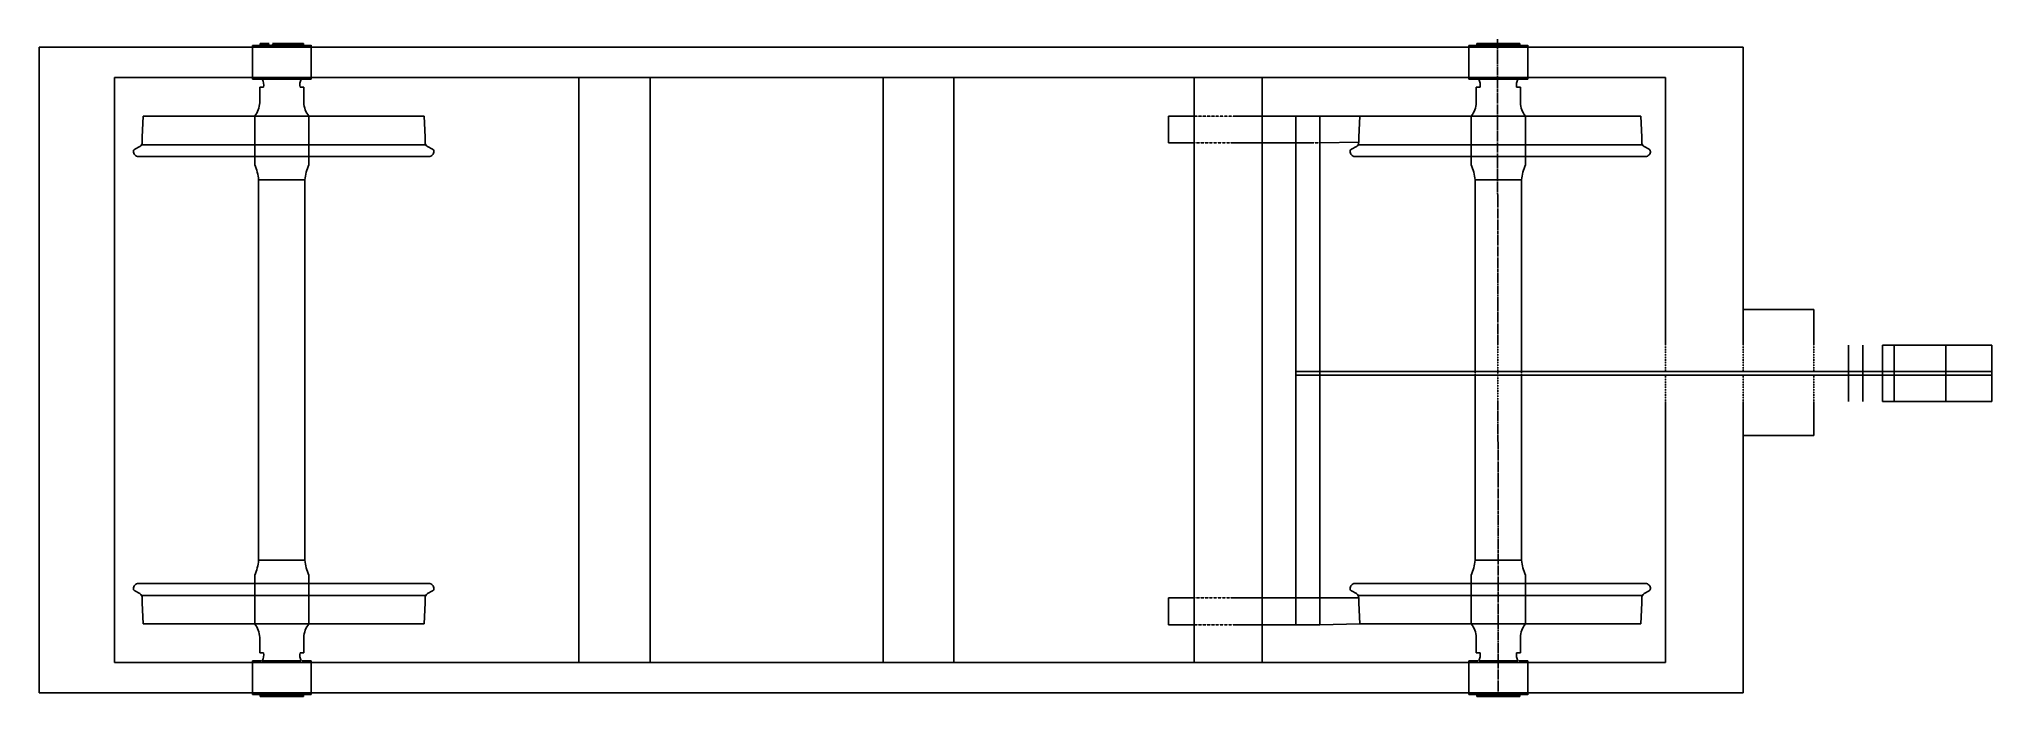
# Model space of a CAD drawing. Header units: inches. Extents: x -99 to 6322, y 8 to 2172.
import ezdxf

# ---------------------------------------------------------------- set-up
doc = ezdxf.new("R2010")
doc.units = ezdxf.units.IN
doc.header["$MEASUREMENT"] = 0
for name, pattern in [('AM_ISO08W050', [18, 12, -1.5, 3, -1.5]), ('HIDDEN', [0.375, 0.25, -0.125]), ('HIDDEN2', [0.1875, 0.125, -0.0625])]:
    doc.linetypes.add(name, pattern=pattern)

msp = doc.modelspace()

# ---------------------------------------------------------------- linework, layer by layer
for p, q in [((-99.3, 2144.9), (48.6, 2144.9)), ((-99.3, 21.9), (-99.3, 2144.9)), ((48.6, 2144.9), (795.3, 2144.9)), ((628.7, 2150.4), (602.3, 2150.4)), ((602.3, 2139.4), (602.3, 2150.4)), ((628.7, 2150.4), (602.3, 2150.4)), ((602.3, 2139.4), (602.3, 2150.4)), ((602.3, 2051.4), (602.3, 2139.4)), ((627.7, 2151.4), (627.7, 2156.4)), ((627.7, 2156.4), (657.5, 2156.4)), ((627.7, 2151.4), (627.7, 2156.4)), ((627.7, 2156.4), (657.5, 2156.4)), ((627.7, 2151.4), (634.4, 2151.4)), ((627.7, 2151.4), (634.4, 2151.4)), ((634.4, 2150.4), (628.7, 2150.4)), ((763.1, 2150.4), (628.7, 2150.4)), ((634.4, 2151.4), (659.3, 2151.4)), ((634.4, 2151.4), (659.3, 2151.4)), ((634.4, 2150.4), (634.4, 2151.4)), ((634.5, 2151.4), (659.3, 2151.4)), ((634.5, 2151.4), (659.3, 2151.4)), ((634.5, 2151.4), (659.3, 2151.4)), ((634.5, 2151.4), (659.3, 2151.4)), ((659.3, 2151.4), (660.1, 2151.4)), ((659.3, 2151.4), (660.1, 2151.4)), ((666.4, 2152.4), (667.2, 2152.4)), ((666.4, 2152.4), (667.2, 2152.4)), ((666.4, 2151.4), (667.2, 2151.4)), ((666.4, 2151.4), (667.2, 2151.4)), ((667.2, 2151.4), (763, 2151.4)), ((667.2, 2151.4), (763, 2151.4)), ((667.2, 2151.4), (769.7, 2151.4)), ((667.2, 2151.4), (763, 2151.4)), ((667.2, 2151.4), (763, 2151.4)), ((667.2, 2151.4), (769.7, 2151.4)), ((668.3, 2157.4), (669, 2157.4)), ((669, 2156.4), (698.7, 2156.4)), ((669, 2156.4), (698.7, 2156.4)), ((698.7, 2157.4), (698.7, 2158.3)), ((698.7, 2157.4), (698.7, 2158.3)), ((698.7, 2156.4), (769.7, 2156.4)), ((698.7, 2156.4), (769.7, 2156.4)), ((698.7, 2151.4), (698.7, 2152.4)), ((698.7, 2151.4), (698.7, 2152.4)), ((768.7, 2150.4), (763.1, 2150.4)), ((768.7, 2150.4), (763.1, 2150.4)), ((768.7, 2150.4), (795.2, 2150.4)), ((768.7, 2150.4), (795.2, 2150.4)), ((769.7, 2151.4), (769.7, 2156.4)), ((769.7, 2151.4), (769.7, 2156.4)), ((774.8, 2147.1), (774.8, 2147.1)), ((774.8, 2147.1), (774.8, 2147.1)), ((795.2, 2151.4), (795.2, 2039.4)), ((795.2, 2151.4), (795.2, 2039.4)), ((795.2, 2144.9), (5348.6, 2144.9)), ((4628.7, 2150.4), (4602.3, 2150.4)), ((4602.3, 2139.4), (4602.3, 2150.4)), ((4628.7, 2150.4), (4602.3, 2150.4)), ((4602.3, 2139.4), (4602.3, 2150.4)), ((4602.3, 2051.4), (4602.3, 2139.4)), ((4627.7, 2151.4), (4627.7, 2156.4)), ((4627.7, 2156.4), (4657.5, 2156.4)), ((4627.7, 2151.4), (4627.7, 2156.4)), ((4627.7, 2156.4), (4669, 2156.4)), ((4627.7, 2151.4), (4634.4, 2151.4)), ((4627.7, 2151.4), (4634.4, 2151.4)), ((4634.4, 2150.4), (4628.7, 2150.4)), ((4763.1, 2150.4), (4628.7, 2150.4)), ((4634.4, 2151.4), (4659.3, 2151.4)), ((4634.4, 2151.4), (4659.3, 2151.4)), ((4634.4, 2150.4), (4634.4, 2151.4)), ((4634.5, 2151.4), (4659.3, 2151.4)), ((4634.5, 2151.4), (4659.3, 2151.4)), ((4634.5, 2151.4), (4659.3, 2151.4)), ((4634.5, 2151.4), (4659.3, 2151.4)), ((4659.3, 2151.4), (4660.1, 2151.4)), ((4659.3, 2151.4), (4666.4, 2151.4)), ((4666.4, 2151.4), (4667.2, 2151.4)), ((4666.4, 2151.4), (4667.2, 2151.4)), ((4667.2, 2151.4), (4763, 2151.4)), ((4667.2, 2151.4), (4763, 2151.4)), ((4667.2, 2151.4), (4769.7, 2151.4)), ((4667.2, 2151.4), (4763, 2151.4)), ((4667.2, 2151.4), (4763, 2151.4)), ((4667.2, 2151.4), (4769.7, 2151.4)), ((4669, 2156.4), (4698.7, 2156.4)), ((4669, 2156.4), (4698.7, 2156.4)), ((4698.7, 2156.4), (4769.7, 2156.4)), ((4698.7, 2156.4), (4769.7, 2156.4)), ((4757.4, 2150.4), (4757.4, 2151.4)), ((4768.7, 2150.4), (4763.1, 2150.4)), ((4768.7, 2150.4), (4763.1, 2150.4)), ((4768.7, 2150.4), (4795.2, 2150.4)), ((4768.7, 2150.4), (4795.2, 2150.4)), ((4769.7, 2151.4), (4769.7, 2156.4)), ((4769.7, 2151.4), (4769.7, 2156.4)), ((4795.2, 2151.4), (4795.2, 2039.4)), ((4795.2, 2151.4), (4795.2, 2039.4)), ((5504, 2144.9), (5348.6, 2144.9)), ((5504, 1165.2), (5504, 2144.9)), ((5504, 2144.9), (5504, 1165.2)), ((148.6, 121.6), (148.6, 2045.1)), ((698.6, 2045.1), (148.6, 2045.1)), ((602.3, 2051.4), (602.3, 2047.9)), ((602.3, 2051.4), (602.3, 2047.9)), ((602.3, 2042.6), (602.3, 2047.9)), ((602.3, 2042.6), (602.3, 2047.9)), ((602.3, 2039.4), (602.3, 2042.6)), ((602.3, 2039.4), (602.3, 2042.6)), ((602.3, 2039.4), (631.6, 2039.4)), ((602.3, 2039.4), (631.6, 2039.4)), ((626.2, 2013.4), (626.2, 1962.4)), ((626.2, 2013.4), (638.7, 2013.4)), ((626.2, 2013.4), (626.2, 1962.4)), ((626.2, 2013.4), (638.7, 2013.4)), ((631.6, 2039.4), (634.4, 2039.4)), ((631.6, 2039.4), (634.4, 2039.4)), ((631.6, 2039.4), (634.4, 2039.4)), ((631.6, 2039.4), (634.4, 2039.4)), ((634.4, 2039.4), (763, 2039.4)), ((698.6, 2045.1), (1698.6, 2045.1)), ((758.7, 2013.4), (771.2, 2013.4)), ((758.7, 2013.4), (771.2, 2013.4)), ((765.9, 2039.4), (763.1, 2039.4)), ((765.9, 2039.4), (763.1, 2039.4)), ((765.9, 2039.4), (763.1, 2039.4)), ((765.9, 2039.4), (763.1, 2039.4)), ((795.2, 2039.4), (765.9, 2039.4)), ((795.2, 2039.4), (765.9, 2039.4)), ((771.2, 2013.4), (771.2, 1962.4)), ((771.2, 2013.4), (771.2, 1962.4)), ((1675, 121.6), (1675, 2045.1)), ((1698.6, 2045.1), (2698.6, 2045.1)), ((1910.2, 121.6), (1910.2, 2045.1)), ((2676.4, 121.6), (2676.4, 2045.1)), ((2698.6, 2045.1), (3698.6, 2045.1)), ((2908.9, 1613.7), (2908.9, 2045.1)), ((3828.4, 2045.1), (3620.6, 2045.1)), ((3698.6, 2045.1), (4698.6, 2045.1)), ((3698.6, 121.6), (3698.6, 2045.1)), ((3921.9, 1736.4), (3921.9, 2045.1)), ((4602.3, 2051.4), (4602.3, 2047.9)), ((4602.3, 2051.4), (4602.3, 2047.9)), ((4602.3, 2042.6), (4602.3, 2047.9)), ((4602.3, 2042.6), (4602.3, 2047.9)), ((4602.3, 2039.4), (4602.3, 2042.6)), ((4602.3, 2039.4), (4602.3, 2042.6)), ((4602.3, 2039.4), (4631.6, 2039.4)), ((4602.3, 2039.4), (4631.6, 2039.4)), ((4626.2, 2013.4), (4626.2, 1962.4)), ((4626.2, 2013.4), (4638.7, 2013.4)), ((4626.2, 2013.4), (4626.2, 1962.4)), ((4626.2, 2013.4), (4638.7, 2013.4)), ((4631.6, 2039.4), (4634.4, 2039.4)), ((4631.6, 2039.4), (4634.4, 2039.4)), ((4631.6, 2039.4), (4634.4, 2039.4)), ((4631.6, 2039.4), (4634.4, 2039.4)), ((4634.4, 2039.4), (4763, 2039.4)), ((4698.6, 2045.1), (5248.6, 2045.1)), ((4758.7, 2013.4), (4771.2, 2013.4)), ((4758.7, 2013.4), (4771.2, 2013.4)), ((4765.9, 2039.4), (4763.1, 2039.4)), ((4765.9, 2039.4), (4763.1, 2039.4)), ((4765.9, 2039.4), (4763.1, 2039.4)), ((4765.9, 2039.4), (4763.1, 2039.4)), ((4795.2, 2039.4), (4765.9, 2039.4)), ((4795.2, 2039.4), (4765.9, 2039.4)), ((4771.2, 2013.4), (4771.2, 1962.4)), ((4771.2, 2013.4), (4771.2, 1962.4)), ((5248.6, 1165.2), (5248.6, 2045.1)), ((239.9, 1848.9), (243.4, 1918.4)), ((239.9, 1848.9), (243.4, 1918.4)), ((1166.8, 1918.4), (243.4, 1918.4)), ((1166.8, 1918.4), (243.4, 1918.4)), ((609.7, 1918.4), (609.7, 1758.4)), ((698.7, 1918.4), (609.7, 1918.4)), ((609.7, 1918.4), (609.7, 1758.4)), ((698.7, 1918.4), (609.7, 1918.4)), ((698.7, 1918.4), (787.7, 1918.4)), ((698.7, 1918.4), (787.7, 1918.4)), ((787.7, 1758.4), (787.7, 1918.4)), ((787.7, 1758.4), (787.7, 1918.4)), ((1170.2, 1848.9), (1166.8, 1918.4)), ((1170.2, 1848.9), (1166.8, 1918.4)), ((3614.1, 1830), (3614.1, 1918.4)), ((3614.1, 1918.4), (3698.6, 1918.4)), ((4085.1, 1918.4), (3828.4, 1918.4)), ((4033.1, 1918.4), (4033.1, 1920.7)), ((4033.1, 1918.4), (4033.1, 1830)), ((4085.1, 1918.4), (4111.7, 1918.4)), ((4111.7, 1918.4), (4243.4, 1918.4)), ((4111.7, 1830), (4111.7, 1918.4)), ((4239.9, 1848.9), (4243.4, 1918.4)), ((4239.9, 1848.9), (4243.4, 1918.4)), ((4243.4, 1918.4), (4239.9, 1848.9)), ((5166.8, 1918.4), (4243.4, 1918.4)), ((5166.8, 1918.4), (4243.4, 1918.4)), ((4609.7, 1918.4), (4609.7, 1758.4)), ((4698.7, 1918.4), (4609.7, 1918.4)), ((4609.7, 1918.4), (4609.7, 1758.4)), ((4698.7, 1918.4), (4609.7, 1918.4)), ((4698.7, 1918.4), (4787.7, 1918.4)), ((4698.7, 1918.4), (4787.7, 1918.4)), ((4787.7, 1758.4), (4787.7, 1918.4)), ((4787.7, 1758.4), (4787.7, 1918.4)), ((5170.2, 1848.9), (5166.8, 1918.4)), ((5170.2, 1848.9), (5166.8, 1918.4)), ((216, 1809.2), (212.9, 1807.4)), ((216, 1809.2), (212.9, 1807.4)), ((231.9, 1818.4), (216, 1809.2)), ((231.9, 1818.4), (216, 1809.2)), ((1172.4, 1824.3), (237.8, 1824.3)), ((1172.4, 1824.3), (237.8, 1824.3)), ((239.9, 1832.3), (239.9, 1848.9)), ((239.9, 1832.3), (239.9, 1848.9)), ((1170.2, 1832.3), (1170.2, 1848.9)), ((1170.2, 1832.3), (1170.2, 1848.9)), ((1178.2, 1818.4), (1194.2, 1809.2)), ((1178.2, 1818.4), (1194.2, 1809.2)), ((1194.2, 1809.2), (1197.3, 1807.4)), ((1194.2, 1809.2), (1197.3, 1807.4)), ((1198.7, 1801.5), (1198.7, 1801.4)), ((1198.7, 1801.5), (1198.7, 1801.4)), ((3698.6, 1830), (3614.1, 1830)), ((3828.4, 1830), (4085.1, 1830)), ((4033.1, 334.5), (4033.1, 1830)), ((4111.7, 1830), (4239.9, 1832.3)), ((4111.7, 334.5), (4111.7, 1830)), ((4216, 1809.2), (4212.9, 1807.4)), ((4216, 1809.2), (4212.9, 1807.4)), ((4231.9, 1818.4), (4216, 1809.2)), ((4231.9, 1818.4), (4216, 1809.2)), ((5172.4, 1824.3), (4237.8, 1824.3)), ((5172.4, 1824.3), (4237.8, 1824.3)), ((4239.9, 1832.3), (4239.9, 1848.9)), ((4239.9, 1832.3), (4239.9, 1848.9)), ((5170.2, 1832.3), (5170.2, 1848.9)), ((5170.2, 1832.3), (5170.2, 1848.9)), ((5178.2, 1818.4), (5194.2, 1809.2)), ((5178.2, 1818.4), (5194.2, 1809.2)), ((5194.2, 1809.2), (5197.3, 1807.4)), ((5194.2, 1809.2), (5197.3, 1807.4)), ((5198.7, 1801.5), (5198.7, 1801.4)), ((5198.7, 1801.5), (5198.7, 1801.4)), ((227.4, 1785.4), (1182.7, 1785.4)), ((227.4, 1785.4), (1182.7, 1785.4)), ((3921.9, 121.6), (3921.9, 1736.4)), ((4227.4, 1785.4), (5182.7, 1785.4)), ((4227.4, 1785.4), (5182.7, 1785.4)), ((622.7, 458.4), (622.7, 1708.4)), ((698.7, 1708.4), (622.7, 1708.4)), ((622.7, 458.4), (622.7, 1708.4)), ((698.7, 1708.4), (622.7, 1708.4)), ((698.7, 1708.4), (774.7, 1708.4)), ((698.7, 1708.4), (774.7, 1708.4)), ((774.7, 458.4), (774.7, 1708.4)), ((774.7, 458.4), (774.7, 1708.4)), ((4622.7, 1165.2), (4622.7, 1708.4)), ((4698.7, 1708.4), (4622.7, 1708.4)), ((4622.7, 1165.2), (4622.7, 1708.4)), ((4698.7, 1708.4), (4622.7, 1708.4)), ((4698.7, 1708.4), (4774.7, 1708.4)), ((4698.7, 1708.4), (4774.7, 1708.4)), ((4774.7, 1165.2), (4774.7, 1708.4)), ((4774.7, 1165.2), (4774.7, 1708.4)), ((2908.9, 121.6), (2908.9, 1613.7)), ((5504, 1165.2), (5504, 1282.3)), ((5504, 1282.3), (5735.7, 1282.3)), ((5735.7, 1282.3), (5735.7, 1165.2)), ((4111.7, 1083.4), (4111.7, 1165.2)), ((4622.7, 1165.2), (4622.7, 1078.5)), ((4774.7, 1165.2), (4774.7, 1078.5)), ((5850.2, 979.8), (5850.2, 1165.2)), ((5897, 979.8), (5897, 1165.2)), ((5962, 1165.2), (5962, 979.8)), ((5962, 1165.2), (6321.7, 1165.2)), ((6000.6, 979.8), (6000.6, 1165.2)), ((6170.5, 979.8), (6170.5, 1165.2)), ((6321.7, 1165.2), (6321.7, 979.8)), ((6321.7, 1078.5), (4033.1, 1078.5)), ((6321.7, 1066.5), (4033.1, 1066.5)), ((4622.7, 979.8), (4622.7, 1066.5)), ((4774.7, 979.8), (4774.7, 1066.5)), ((4622.7, 458.4), (4622.7, 979.8)), ((4622.7, 458.4), (4622.7, 979.8)), ((4774.7, 458.4), (4774.7, 979.8)), ((4774.7, 458.4), (4774.7, 979.8)), ((5248.6, 121.6), (5248.6, 979.8)), ((5504, 21.9), (5504, 979.8)), ((5504, 868.5), (5504, 979.8)), ((5735.7, 979.8), (5735.7, 868.5)), ((6321.7, 979.8), (5962, 979.8)), ((5735.7, 868.5), (5504, 868.5)), ((698.7, 458.4), (622.7, 458.4)), ((698.7, 458.4), (622.7, 458.4)), ((698.7, 458.4), (774.7, 458.4)), ((698.7, 458.4), (774.7, 458.4)), ((4698.7, 458.4), (4622.7, 458.4)), ((4698.7, 458.4), (4622.7, 458.4)), ((4698.7, 458.4), (4774.7, 458.4)), ((4698.7, 458.4), (4774.7, 458.4)), ((609.7, 248.4), (609.7, 408.4)), ((609.7, 248.4), (609.7, 408.4)), ((787.7, 408.4), (787.7, 248.4)), ((787.7, 408.4), (787.7, 248.4)), ((4609.7, 248.4), (4609.7, 408.4)), ((4609.7, 248.4), (4609.7, 408.4)), ((4787.7, 408.4), (4787.7, 248.4)), ((4787.7, 408.4), (4787.7, 248.4)), ((216, 357.5), (212.9, 359.3)), ((216, 357.5), (212.9, 359.3)), ((231.9, 348.3), (216, 357.5)), ((231.9, 348.3), (216, 357.5)), ((227.4, 381.4), (1182.7, 381.4)), ((227.4, 381.4), (1182.7, 381.4)), ((1172.4, 342.5), (237.8, 342.5)), ((1172.4, 342.5), (237.8, 342.5)), ((239.9, 334.5), (239.9, 317.9)), ((239.9, 334.5), (239.9, 317.9)), ((1170.2, 334.5), (1170.2, 317.9)), ((1170.2, 334.5), (1170.2, 317.9)), ((1178.2, 348.3), (1194.2, 357.5)), ((1178.2, 348.3), (1194.2, 357.5)), ((1194.2, 357.5), (1197.3, 359.3)), ((1194.2, 357.5), (1197.3, 359.3)), ((1198.7, 365.3), (1198.7, 365.4)), ((1198.7, 365.3), (1198.7, 365.4)), ((3614.1, 246.1), (3614.1, 334.5)), ((3614.1, 334.5), (3698.6, 334.5)), ((3828.4, 334.5), (4085.1, 334.5)), ((4033.1, 334.5), (4033.1, 246.1)), ((4085.1, 334.5), (4111.7, 334.5)), ((4111.7, 334.5), (4239.9, 334.5)), ((4111.7, 334.5), (4111.7, 246.1)), ((4216, 357.5), (4212.9, 359.3)), ((4216, 357.5), (4212.9, 359.3)), ((4231.9, 348.3), (4216, 357.5)), ((4231.9, 348.3), (4216, 357.5)), ((4227.4, 381.4), (5182.7, 381.4)), ((4227.4, 381.4), (5182.7, 381.4)), ((5172.4, 342.5), (4237.8, 342.5)), ((5172.4, 342.5), (4237.8, 342.5)), ((4239.9, 334.5), (4239.9, 317.9)), ((4239.9, 334.5), (4239.9, 317.9)), ((5170.2, 334.5), (5170.2, 317.9)), ((5170.2, 334.5), (5170.2, 317.9)), ((5178.2, 348.3), (5194.2, 357.5)), ((5178.2, 348.3), (5194.2, 357.5)), ((5194.2, 357.5), (5197.3, 359.3)), ((5194.2, 357.5), (5197.3, 359.3)), ((5198.7, 365.3), (5198.7, 365.4)), ((5198.7, 365.3), (5198.7, 365.4)), ((239.9, 317.9), (243.4, 248.4)), ((239.9, 317.9), (243.4, 248.4)), ((1170.2, 317.9), (1166.8, 248.4)), ((1170.2, 317.9), (1166.8, 248.4)), ((4239.9, 317.9), (4243.4, 248.4)), ((4239.9, 317.9), (4243.4, 248.4)), ((5170.2, 317.9), (5166.8, 248.4)), ((5170.2, 317.9), (5166.8, 248.4)), ((1166.8, 248.4), (243.4, 248.4)), ((1166.8, 248.4), (243.4, 248.4)), ((698.7, 248.4), (609.7, 248.4)), ((698.7, 248.4), (609.7, 248.4)), ((626.2, 153.4), (626.2, 204.4)), ((626.2, 153.4), (626.2, 204.4)), ((698.7, 248.4), (787.7, 248.4)), ((698.7, 248.4), (787.7, 248.4)), ((771.2, 153.4), (771.2, 204.4)), ((771.2, 153.4), (771.2, 204.4)), ((3614.1, 246.1), (3698.6, 246.1)), ((4085.1, 246.1), (3828.4, 246.1)), ((4085.1, 246.1), (4111.7, 246.1)), ((4243.4, 248.4), (4111.7, 246.1)), ((5166.8, 248.4), (4243.4, 248.4)), ((5166.8, 248.4), (4243.4, 248.4)), ((4698.7, 248.4), (4609.7, 248.4)), ((4698.7, 248.4), (4609.7, 248.4)), ((4626.2, 153.4), (4626.2, 204.4)), ((4626.2, 153.4), (4626.2, 204.4)), ((4698.7, 248.4), (4787.7, 248.4)), ((4698.7, 248.4), (4787.7, 248.4)), ((4771.2, 153.4), (4771.2, 204.4)), ((4771.2, 153.4), (4771.2, 204.4)), ((626.2, 153.4), (638.7, 153.4)), ((626.2, 153.4), (638.7, 153.4)), ((758.7, 153.4), (771.2, 153.4)), ((758.7, 153.4), (771.2, 153.4)), ((4626.2, 153.4), (4638.7, 153.4)), ((4626.2, 153.4), (4638.7, 153.4)), ((4758.7, 153.4), (4771.2, 153.4)), ((4758.7, 153.4), (4771.2, 153.4)), ((698.6, 121.6), (148.6, 121.6)), ((602.3, 127.4), (631.6, 127.4)), ((602.3, 127.4), (602.3, 124.1)), ((602.3, 127.4), (631.6, 127.4)), ((602.3, 127.4), (602.3, 124.1)), ((602.3, 124.1), (602.3, 118.9)), ((602.3, 124.1), (602.3, 118.9)), ((602.3, 115.4), (602.3, 118.9)), ((602.3, 115.4), (602.3, 118.9)), ((602.3, 115.4), (602.3, 27.4)), ((634.4, 127.4), (763, 127.4)), ((698.6, 121.6), (1698.6, 121.6)), ((795.2, 127.4), (765.9, 127.4)), ((795.2, 127.4), (765.9, 127.4)), ((795.2, 16.3), (795.2, 127.4)), ((795.2, 16.3), (795.2, 127.4)), ((1698.6, 121.6), (2698.6, 121.6)), ((2698.6, 121.6), (3698.6, 121.6)), ((3698.6, 121.6), (4698.6, 121.6)), ((4602.3, 127.4), (4631.6, 127.4)), ((4602.3, 127.4), (4602.3, 124.1)), ((4602.3, 127.4), (4631.6, 127.4)), ((4602.3, 127.4), (4602.3, 124.1)), ((4602.3, 124.1), (4602.3, 118.9)), ((4602.3, 124.1), (4602.3, 118.9)), ((4602.3, 115.4), (4602.3, 118.9)), ((4602.3, 115.4), (4602.3, 118.9)), ((4602.3, 115.4), (4602.3, 27.4)), ((4634.4, 127.4), (4763, 127.4)), ((4698.6, 121.6), (5248.6, 121.6)), ((4795.2, 127.4), (4765.9, 127.4)), ((4795.2, 127.4), (4765.9, 127.4)), ((4795.2, 15.4), (4795.2, 127.4)), ((4795.2, 15.4), (4795.2, 127.4)), ((-99.3, 21.9), (48.6, 21.9)), ((48.6, 21.9), (795.3, 21.9)), ((602.3, 27.4), (602.3, 16.4)), ((602.3, 27.4), (602.3, 16.4)), ((628.7, 16.4), (602.3, 16.4)), ((628.7, 16.4), (602.3, 16.4)), ((627.7, 15.4), (634.4, 15.4)), ((627.7, 15.4), (627.7, 10.4)), ((627.7, 15.4), (634.4, 15.4)), ((627.7, 15.4), (627.7, 10.4)), ((627.7, 10.4), (657.5, 10.4)), ((627.7, 10.4), (669, 10.4)), ((634.4, 16.4), (628.7, 16.4)), ((763.1, 16.4), (628.7, 16.4)), ((634.4, 16.4), (634.4, 15.4)), ((634.4, 15.4), (659.3, 15.4)), ((634.4, 15.4), (659.3, 15.4)), ((634.5, 15.4), (659.3, 15.4)), ((634.5, 15.4), (659.3, 15.4)), ((634.5, 15.4), (659.3, 15.4)), ((634.5, 15.4), (659.3, 15.4)), ((659.3, 15.4), (660.1, 15.4)), ((659.3, 15.4), (666.4, 15.4)), ((666.4, 15.4), (667.2, 15.4)), ((666.4, 15.4), (667.2, 15.4)), ((667.2, 15.4), (763, 15.4)), ((667.2, 15.4), (763, 15.4)), ((667.2, 15.4), (769.7, 15.4)), ((667.2, 15.4), (763, 15.4)), ((667.2, 15.4), (763, 15.4)), ((669, 10.4), (698.7, 10.4)), ((669, 10.4), (698.7, 10.4)), ((698.7, 10.4), (769.7, 10.4)), ((698.7, 10.4), (769.7, 10.4)), ((768.7, 16.4), (763.1, 16.4)), ((768.7, 16.4), (763.1, 16.4)), ((768.7, 16.4), (795.2, 16.3)), ((768.7, 16.4), (795.2, 16.3)), ((769.7, 15.4), (769.7, 10.4)), ((769.7, 15.4), (769.7, 10.4)), ((795.2, 21.9), (5348.6, 21.9)), ((4602.3, 27.4), (4602.3, 16.4)), ((4602.3, 27.4), (4602.3, 16.4)), ((4628.7, 16.4), (4602.3, 16.4)), ((4628.7, 16.4), (4602.3, 16.4)), ((4627.7, 15.4), (4634.4, 15.4)), ((4627.7, 15.4), (4627.7, 10.4)), ((4627.7, 15.4), (4634.4, 15.4)), ((4627.7, 15.4), (4627.7, 10.4)), ((4627.7, 10.4), (4657.5, 10.4)), ((4627.7, 10.4), (4669, 10.4)), ((4634.4, 16.4), (4628.7, 16.4)), ((4763.1, 16.4), (4628.7, 16.4)), ((4634.4, 16.4), (4634.4, 15.4)), ((4634.4, 15.4), (4659.3, 15.4)), ((4634.4, 15.4), (4659.3, 15.4)), ((4634.5, 15.4), (4659.3, 15.4)), ((4634.5, 15.4), (4659.3, 15.4)), ((4634.5, 15.4), (4659.3, 15.4)), ((4634.5, 15.4), (4659.3, 15.4)), ((4659.3, 15.4), (4660.1, 15.4)), ((4659.3, 15.4), (4666.4, 15.4)), ((4666.4, 15.4), (4667.2, 15.4)), ((4666.4, 15.4), (4667.2, 15.4)), ((4667.2, 15.4), (4763, 15.4)), ((4667.2, 15.4), (4763, 15.4)), ((4667.2, 15.4), (4769.7, 15.4)), ((4667.2, 15.4), (4763, 15.4)), ((4667.2, 15.4), (4763, 15.4)), ((4667.2, 15.4), (4769.7, 15.4)), ((4669, 10.4), (4698.7, 10.4)), ((4669, 10.4), (4698.7, 10.4)), ((4698.7, 15.4), (4698.7, 14.4)), ((4698.7, 15.4), (4698.7, 14.4)), ((4698.7, 10.4), (4769.7, 10.4)), ((4698.7, 10.4), (4769.7, 10.4)), ((4698.7, 9.4), (4698.7, 8.5)), ((4698.7, 9.4), (4698.7, 8.5)), ((4757.4, 16.4), (4757.4, 15.4)), ((4768.7, 16.4), (4763.1, 16.4)), ((4768.7, 16.4), (4763.1, 16.4)), ((4768.7, 16.4), (4795.2, 16.3)), ((4768.7, 16.4), (4795.2, 16.3)), ((4769.7, 15.4), (4769.7, 10.4)), ((4769.7, 15.4), (4769.7, 10.4)), ((5504, 21.9), (5348.6, 21.9))]:
    msp.add_line(p, q)
at = {"linetype": 'AM_ISO08W050'}
for p, q in [((4695.9, 2171.5), (4697.2, 1165.2)), ((4697.5, 979.8), (4698.7, 14.4))]:
    msp.add_line(p, q, dxfattribs=at)
at = {"linetype": 'HIDDEN'}
for p, q in [((3698.6, 1830), (3698.6, 1918.4)), ((3698.6, 1918.4), (3828.4, 1918.4)), ((3828.4, 1830), (3698.6, 1830)), ((4111.7, 1830), (4085.1, 1830)), ((3828.4, 334.5), (3698.6, 334.5)), ((3698.6, 334.5), (3698.6, 246.1)), ((3698.6, 246.1), (3828.4, 246.1))]:
    msp.add_line(p, q, dxfattribs=at)
at = {"linetype": 'HIDDEN2'}
for p, q in [((4697.2, 1165.2), (4697.5, 979.8)), ((5248.6, 1165.2), (5248.6, 1078.5)), ((5504, 1165.2), (5504, 1078.5)), ((5735.7, 1165.2), (5735.7, 1078.5)), ((4622.7, 1078.5), (4622.7, 1066.5)), ((4774.7, 1078.5), (4774.7, 1066.5)), ((5248.6, 979.8), (5248.6, 1066.5)), ((5504, 979.8), (5504, 1066.5)), ((5735.7, 979.8), (5735.7, 1066.5))]:
    msp.add_line(p, q, dxfattribs=at)
for centre, radius, start, end in [((599.4, 2020.3), 40, 350.05645, 28.51066), ((599.4, 2020.3), 40, 350.05645, 28.51066), ((798.1, 2020.3), 40, 151.48934, 189.94355), ((798.1, 2020.3), 40, 151.48934, 189.94355), ((4599.4, 2020.3), 40, 350.05645, 28.51066), ((4599.4, 2020.3), 40, 350.05645, 28.51066), ((4798.1, 2020.3), 40, 151.48934, 189.94355), ((4798.1, 2020.3), 40, 151.48934, 189.94355), ((551.3, 1965.4), 75, 321.18694, 357.70097), ((551.3, 1965.4), 75, 321.18694, 357.70097), ((846.2, 1965.4), 75, 182.29903, 218.81306), ((846.2, 1965.4), 75, 182.29903, 218.81306), ((4551.3, 1965.4), 75, 321.18694, 357.70097), ((4551.3, 1965.4), 75, 321.18694, 357.70097), ((4846.2, 1965.4), 75, 182.29903, 218.81306), ((4846.2, 1965.4), 75, 182.29903, 218.81306), ((224.4, 1801.5), 13, 152.81243, 180), ((224.4, 1801.5), 13, 152.81243, 180), ((227.4, 1801.4), 16, 176.18868, 270), ((227.4, 1801.4), 16, 176.18868, 270), ((223.9, 1832.3), 16, 300, 0), ((223.9, 1832.3), 16, 300, 0), ((1186.2, 1832.3), 16, 180, 240), ((1186.2, 1832.3), 16, 180, 240), ((1182.7, 1801.4), 16, 270, 3.81132), ((1182.7, 1801.4), 16, 270, 3.81132), ((1185.7, 1801.5), 13, 0, 27.18757), ((1185.7, 1801.5), 13, 0, 27.18757), ((4224.4, 1801.5), 13, 152.81243, 180), ((4224.4, 1801.5), 13, 152.81243, 180), ((4227.4, 1801.4), 16, 176.18868, 270), ((4227.4, 1801.4), 16, 176.18868, 270), ((4223.9, 1832.3), 16, 300, 0), ((4223.9, 1832.3), 16, 300, 0), ((5186.2, 1832.3), 16, 180, 240), ((5186.2, 1832.3), 16, 180, 240), ((5182.7, 1801.4), 16, 270, 3.81132), ((5182.7, 1801.4), 16, 270, 3.81132), ((5185.7, 1801.5), 13, 0, 27.18757), ((5185.7, 1801.5), 13, 0, 27.18757), ((448.7, 1689.8), 175, 6.08596, 23.06248), ((448.7, 1689.8), 175, 6.08596, 23.06248), ((948.8, 1689.8), 175, 156.93752, 173.91404), ((948.8, 1689.8), 175, 156.93752, 173.91404), ((4448.7, 1689.8), 175, 6.08596, 23.06248), ((4448.7, 1689.8), 175, 6.08596, 23.06248), ((4948.8, 1689.8), 175, 156.93752, 173.91404), ((4948.8, 1689.8), 175, 156.93752, 173.91404), ((448.7, 476.9), 175, 336.93752, 353.91404), ((448.7, 476.9), 175, 336.93752, 353.91404), ((948.8, 476.9), 175, 186.08596, 203.06248), ((948.8, 476.9), 175, 186.08596, 203.06248), ((4448.7, 476.9), 175, 336.93752, 353.91404), ((4448.7, 476.9), 175, 336.93752, 353.91404), ((4948.8, 476.9), 175, 186.08596, 203.06248), ((4948.8, 476.9), 175, 186.08596, 203.06248), ((227.4, 365.4), 16, 90, 183.81132), ((227.4, 365.4), 16, 90, 183.81132), ((224.4, 365.3), 13, 180, 207.18757), ((224.4, 365.3), 13, 180, 207.18757), ((223.9, 334.5), 16, 0, 60), ((223.9, 334.5), 16, 0, 60), ((1186.2, 334.5), 16, 120, 180), ((1186.2, 334.5), 16, 120, 180), ((1182.7, 365.4), 16, 356.18868, 90), ((1182.7, 365.4), 16, 356.18868, 90), ((1185.7, 365.3), 13, 332.81243, 0), ((1185.7, 365.3), 13, 332.81243, 0), ((4227.4, 365.4), 16, 90, 183.81132), ((4227.4, 365.4), 16, 90, 183.81132), ((4224.4, 365.3), 13, 180, 207.18757), ((4224.4, 365.3), 13, 180, 207.18757), ((4223.9, 334.5), 16, 0, 60), ((4223.9, 334.5), 16, 0, 60), ((5186.2, 334.5), 16, 120, 180), ((5186.2, 334.5), 16, 120, 180), ((5182.7, 365.4), 16, 356.18868, 90), ((5182.7, 365.4), 16, 356.18868, 90), ((5185.7, 365.3), 13, 332.81243, 0), ((5185.7, 365.3), 13, 332.81243, 0), ((551.3, 201.4), 75, 2.29903, 38.81306), ((551.3, 201.4), 75, 2.29903, 38.81306), ((846.2, 201.4), 75, 141.18694, 177.70097), ((846.2, 201.4), 75, 141.18694, 177.70097), ((4551.3, 201.4), 75, 2.29903, 38.81306), ((4551.3, 201.4), 75, 2.29903, 38.81306), ((4846.2, 201.4), 75, 141.18694, 177.70097), ((4846.2, 201.4), 75, 141.18694, 177.70097), ((599.4, 146.5), 40, 331.48934, 9.94355), ((599.4, 146.5), 40, 331.48934, 9.94355), ((798.1, 146.5), 40, 170.05645, 208.51066), ((798.1, 146.5), 40, 170.05645, 208.51066), ((4599.4, 146.5), 40, 331.48934, 9.94355), ((4599.4, 146.5), 40, 331.48934, 9.94355), ((4798.1, 146.5), 40, 170.05645, 208.51066), ((4798.1, 146.5), 40, 170.05645, 208.51066)]:
    msp.add_arc(centre, radius, start, end)

doc.saveas('drawing.dxf')
